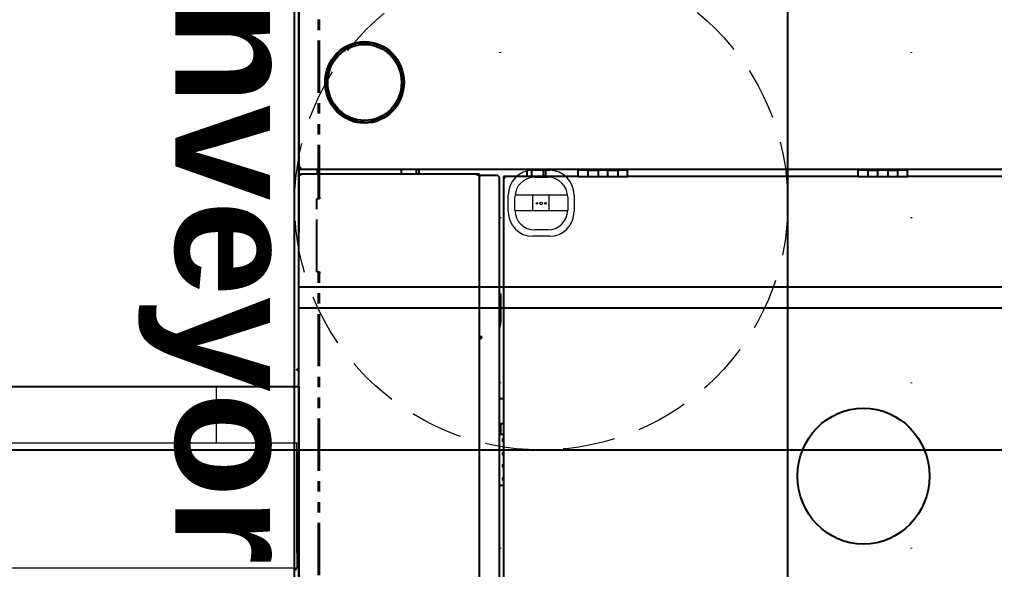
# Model space of a CAD drawing. Header units: centimetres. Extents: x 405564 to 502064, y 46284 to 60634.
# Drawn here: x 454506.3 to 454624.9, y 53048 to 53114.9 of the extents above; entities that cross this region are included whole.
import ezdxf
from ezdxf import colors
from ezdxf.entities.mleader import LeaderData, LeaderLine
from ezdxf.math import Vec2, Vec3
from ezdxf.xclip import XClip

# ---------------------------------------------------------------- set-up
doc = ezdxf.new("R2010")
doc.units = ezdxf.units.CM
doc.header["$XCLIPFRAME"] = 0
for name, pattern in [('3+1_3b$0$DASHED', [0.25, 0.125, -0.125]), ('ACAD_ISO07W100', [3, 0, -3]), ('DOT', [0.25, 0, -0.25]), ('HIDDEN', [9.525, 6.35, -3.175]), ('SLD-2点鎖線', [12.7, 6.35, -1.27, 1.27, -1.27, 1.27, -1.27]), ('SLD-実線', [0])]:
    doc.linetypes.add(name, pattern=pattern)
for name, color, linetype in [('---___EB_draft03_cihazlar', 8, 'Continuous'), ('0-KRCN-ASMATAVAN-130426', 8, 'Continuous'), ('AS_DOS_TERAS_UST', 8, 'ACAD_ISO07W100'), ('AS_DUV', 8, 'Continuous'), ('AS_PYZ_BINA', 8, 'Continuous')]:
    doc.layers.add(name, color=color, linetype=linetype)
for name, color, linetype, lineweight in [('0-KRCN-AYDINLATMA-130426', 8, 'Continuous', 9), ('0-KRCN-MİMARİ-220526', 8, 'Continuous', 9), ('OL_Ic', 8, 'Continuous', 9)]:
    doc.layers.add(name, color=color, linetype=linetype, lineweight=lineweight)
doc.styles.add('Kalin02', font='arialbd.ttf')
doc.styles.add('Normal_ITL', font='swissi.ttf')

# ---------------------------------------------------------------- blocks, each defined once
blk = doc.blocks.new('ABB 6131-31-24-500')
at = {"layer": '0-KRCN-AYDINLATMA-130426'}
for p, q in [((-1, 4.05), (1, 4.05)), ((-0.78, 3.21), (0.82, 3.21)), ((-4.01, -0.97), (-4.01, 1.04)), ((3.23, 1.03), (-3.19, 1.03)), ((-3.19, -0.8), (-3.19, 0.8)), ((-1, -0.89), (-1, 1.03)), ((0.99, -0.89), (0.99, 1.03)), ((3.23, 0.8), (3.23, -0.8)), ((4.01, 1.04), (4.01, -0.97)), ((3.23, -0.89), (-3.19, -0.89)), ((0.82, -3.21), (-0.78, -3.21)), ((1, -3.98), (-1, -3.98))]:
    blk.add_line(p, q, dxfattribs=at)
at = {"layer": '0-KRCN-AYDINLATMA-130426', "linetype": 'HIDDEN'}
blk.add_circle((0.01, 0.03), 30, dxfattribs=at)
at = {"layer": '0-KRCN-AYDINLATMA-130426'}
for centre, radius in [((-0.52, 0.03), 0.089), ((0.01, 0.03), 0.16), ((0.53, 0.03), 0.089)]:
    blk.add_circle(centre, radius, dxfattribs=at)
for centre, radius, start, end in [((-1, 1.04), 3.01, 90, 180), ((1, 1.04), 3.01, 0, 90), ((-0.78, 0.8), 2.41, 90, 180), ((0.82, 0.8), 2.41, 0, 90), ((-1, -0.97), 3.01, 180, 270), ((-0.78, -0.8), 2.41, 180, 270), ((0.82, -0.8), 2.41, 270, 0), ((1, -0.97), 3.01, 270, 0)]:
    blk.add_arc(centre, radius, start, end, dxfattribs=at)
blk = doc.blocks.new('G$C27E741DA')
at = {"layer": '0-KRCN-AYDINLATMA-130426'}
blk.add_blockref('ABB 6131-31-24-500', (16505.67, 5958.51), dxfattribs=at)
blk = doc.blocks.new('Conveyor1M')
at = {"layer": '---___EB_draft03_cihazlar', "linetype": 'Continuous', "lineweight": 15}
for p, q in [((276570.09, -40561.49), (276570.1, -40561.46)), ((276570.09, -40561.66), (276570.09, -40561.49)), ((276570.1, -40561.46), (276571.19, -40561.46)), ((276571.19, -40561.46), (276578.04, -40561.46)), ((276578.45, -40561.46), (276578.04, -40561.46)), ((276578.45, -40561.46), (276585.34, -40561.46)), ((276585.34, -40561.46), (276585.34, -40561.66)), ((276570.09, -40661.16), (276570.09, -40561.66)), ((276571.19, -40561.66), (276570.09, -40561.66)), ((276571.19, -40561.66), (276585.34, -40561.66)), ((276582.31, -40561.66), (276571.19, -40561.66)), ((276583.54, -40561.66), (276582.38, -40561.66)), ((276583.59, -40561.66), (276585.24, -40561.66)), ((276585.34, -40561.71), (276585.34, -40561.66)), ((276585.34, -40561.66), (276585.34, -40661.16)), ((276585.64, -40561.71), (276585.34, -40561.71)), ((276563.24, -40651.41), (276563.24, -40571.41)), ((276567.3, -40571.41), (276563.24, -40571.41)), ((276570.09, -40571.41), (276567.3, -40571.41))]:
    blk.add_line(p, q, dxfattribs=at)
at = {"layer": '---___EB_draft03_cihazlar', "color": 1, "linetype": '3+1_3b$0$DASHED', "ltscale": 150}
blk.add_lwpolyline([(276488.24, -40561.41), (276724.24, -40561.41), (276724.24, -40661.41), (276488.24, -40661.41), (276488.24, -40561.41)], dxfattribs=at)
at = {"layer": '---___EB_draft03_cihazlar', "color": 1}
blk.add_lwpolyline([(276563.24, -40561.41), (276649.24, -40561.41), (276649.24, -40661.41), (276563.24, -40661.41), (276563.24, -40561.41)], dxfattribs=at)
at = {"layer": '---___EB_draft03_cihazlar', "linetype": 'Continuous', "lineweight": 15}
for points, knots in [([(276570.09, -40561.51), (276570.09, -40561.51), (276570.09, -40561.52), (276570.09, -40561.49), (276570.09, -40561.47), (276570.09, -40561.46)], [0, 0, 0, 0, 0.052266, 0.883064, 1, 1, 1, 1]), ([(276578.45, -40561.46), (276578.43, -40561.47), (276578.37, -40561.5), (276578.25, -40561.52), (276578.13, -40561.5), (276578.07, -40561.47), (276578.04, -40561.46)], [0, 0, 0, 0, 0.162259, 0.462444, 0.828584, 1, 1, 1, 1])]:
    blk.add_open_spline(points, degree=3, knots=knots, dxfattribs=at)
at = {"layer": '---___EB_draft03_cihazlar', "insert": (276488.24, -40561.41), "char_height": 15, "attachment_point": 1, "style": 'Kalin02'}
blk.add_mtext_dynamic_manual_height_columns('Conveyor 1M', width=590.7316, gutter_width=750, heights=[137.08], dxfattribs=at)
blk = doc.blocks.new('SMD Dizgi Makinesi')
at = {"layer": '---___EB_draft03_cihazlar', "linetype": 'SLD-実線'}
for p, q in [((275559.67, -39730.89), (275559.67, -39868.03)), ((275560.52, -39766.06), (275560.52, -39794.1)), ((275559.75, -39794.1), (275559.67, -39794.1)), ((275559.67, -39800.11), (275559.67, -39794.1)), ((275559.67, -39794.1), (275559.67, -39794.1)), ((275560.52, -39794.1), (275559.75, -39794.1)), ((275559.75, -39794.1), (275559.75, -39795.3)), ((275560.52, -39795.3), (275560.52, -39794.1)), ((275559.75, -39796.5), (275559.75, -39795.3)), ((275560.52, -39795.3), (275559.75, -39795.3)), ((275560.52, -39796.5), (275560.52, -39795.3)), ((275559.75, -39796.5), (275560.52, -39796.5)), ((275559.75, -39796.5), (275559.75, -39797.7)), ((275560.52, -39797.7), (275560.52, -39796.5)), ((275559.75, -39798.91), (275559.75, -39797.7)), ((275560.52, -39797.7), (275559.75, -39797.7)), ((275560.52, -39798.91), (275560.52, -39797.7)), ((275559.75, -39798.91), (275560.52, -39798.91)), ((275559.75, -39798.91), (275559.75, -39800.11)), ((275560.52, -39800.11), (275560.52, -39798.91)), ((275559.75, -39800.11), (275559.67, -39800.11)), ((275559.67, -39800.11), (275559.67, -39800.11)), ((275560.52, -39800.11), (275559.75, -39800.11)), ((275560.52, -39800.11), (275560.52, -39828.15)), ((275559.67, -39828.15), (275559.67, -39828.15)), ((275560.52, -39828.15), (275559.75, -39828.15)), ((275559.75, -39828.15), (275559.75, -39829.35)), ((275560.52, -39829.35), (275560.52, -39828.15)), ((275559.75, -39829.35), (275560.52, -39829.35)), ((275559.75, -39830.55), (275559.75, -39829.35)), ((275560.52, -39830.55), (275560.52, -39829.35)), ((275560.52, -39830.55), (275559.75, -39830.55)), ((275559.75, -39830.55), (275559.75, -39831.75)), ((275560.52, -39831.75), (275560.52, -39830.55)), ((275559.75, -39832.96), (275559.75, -39831.75)), ((275559.75, -39831.75), (275560.52, -39831.75)), ((275560.52, -39832.96), (275560.52, -39831.75)), ((275560.52, -39832.96), (275559.75, -39832.96)), ((275559.75, -39832.96), (275559.75, -39834.16)), ((275560.52, -39834.16), (275560.52, -39832.96)), ((275560.52, -39834.16), (275559.75, -39834.16)), ((275560.52, -39834.16), (275560.52, -39843.07)), ((275560.52, -39838.01), (275560.41, -39838.16)), ((275559.67, -39838.16), (275560.04, -39838.16)), ((275559.67, -39838.41), (275560.52, -39838.41)), ((275560.04, -39838.16), (275560.22, -39838.16)), ((275560.22, -39838.16), (275560.41, -39838.16)), ((275560.52, -39839.82), (275559.67, -39839.82)), ((275559.93, -39840.42), (275559.67, -39840.17)), ((275559.93, -39840.42), (275560.52, -39840.42)), ((275560.6, -39843.72), (275560.39, -39843.92)), ((275560.39, -39843.92), (275560.39, -39846.01)), ((275560.73, -39843.07), (275560.52, -39843.07)), ((275560.52, -39843.07), (275560.52, -39843.11)), ((275560.52, -39843.12), (275560.52, -39843.27)), ((275560.73, -39843.12), (275560.52, -39843.12)), ((275560.52, -39843.27), (275560.73, -39843.27)), ((275631.79, -39843.72), (275560.6, -39843.72)), ((275560.68, -39843.07), (275560.68, -39843.11)), ((275560.73, -39843.27), (275560.73, -39843.07)), ((275560.73, -39843.27), (275612.6, -39843.27)), ((275574.81, -39843.62), (275574.81, -39843.72)), ((275574.81, -39843.62), (275578.27, -39843.62)), ((275587.52, -39843.72), (275587.52, -39843.27)), ((275590.61, -39843.27), (275590.61, -39843.72)), ((275590.61, -39843.62), (275591.85, -39843.62)), ((275591.85, -39843.72), (275591.85, -39843.27)), ((275597.49, -39843.27), (275597.49, -39843.29)), ((275598.05, -39843.72), (275598.05, -39843.27)), ((275560.2, -39846.24), (275560.19, -39846.23)), ((275560.19, -39846.23), (275560.19, -39846.23)), ((275560.19, -39846.23), (275633.65, -39846.23)), ((275560.19, -39868.16), (275560.19, -39846.23)), ((275560.23, -39846.27), (275560.2, -39846.24)), ((275560.26, -39846.3), (275560.23, -39846.27)), ((275560.3, -39846.33), (275560.26, -39846.3)), ((275560.34, -39846.37), (275560.3, -39846.33)), ((275560.39, -39846.23), (275560.39, -39846.01)), ((275580.02, -39845.87), (275580.02, -39846.01)), ((275580.19, -39845.87), (275580.02, -39845.87)), ((275580.02, -39846.01), (275580.02, -39846.23)), ((275580.19, -39846.02), (275580.19, -39845.87)), ((275580.19, -39846.02), (275580.4, -39846.23)), ((275580.33, -39846.23), (275580.33, -39846.16)), ((275560.38, -39846.42), (275560.34, -39846.37)), ((275560.43, -39846.47), (275560.38, -39846.42)), ((275559.67, -39853.54), (275560.19, -39853.54)), ((275559.67, -39853.89), (275560.19, -39853.89)), ((275560.19, -39855.64), (275559.67, -39855.64)), ((275560.19, -39865.65), (275559.67, -39865.65)), ((275560.19, -39865.77), (275559.67, -39865.77)), ((275560.19, -39865.87), (275559.67, -39865.87)), ((275538.49, -39868.16), (275559.67, -39868.16)), ((275559.67, -39868.04), (275559.5, -39868.04)), ((275559.54, -39867.95), (275559.54, -39868.03)), ((275559.54, -39868.03), (275559.67, -39868.03)), ((275559.67, -39868.16), (275559.67, -39868.04)), ((275560.19, -39868.16), (275559.67, -39868.16)), ((275560.2, -39868.14), (275560.19, -39868.15)), ((275560.19, -39868.15), (275560.19, -39868.16)), ((275633.65, -39868.16), (275560.19, -39868.16)), ((275560.23, -39868.12), (275560.2, -39868.14)), ((275560.26, -39868.09), (275560.23, -39868.12)), ((275560.3, -39868.05), (275560.26, -39868.09)), ((275560.34, -39868.01), (275560.3, -39868.05)), ((275560.38, -39867.96), (275560.34, -39868.01)), ((275560.43, -39867.92), (275560.38, -39867.96))]:
    blk.add_line(p, q, dxfattribs=at)
at = {"layer": '---___EB_draft03_cihazlar', "linetype": 'SLD-2点鎖線'}
for p, q in [((275559.67, -39730.89), (275559.67, -39868.03)), ((275560.52, -39766.06), (275560.52, -39794.1)), ((275559.75, -39794.1), (275559.67, -39794.1)), ((275559.67, -39800.11), (275559.67, -39794.1)), ((275559.67, -39794.1), (275559.67, -39794.1)), ((275559.75, -39794.1), (275559.75, -39795.3)), ((275560.52, -39794.1), (275559.75, -39794.1)), ((275560.52, -39795.3), (275560.52, -39794.1)), ((275560.52, -39795.3), (275559.75, -39795.3)), ((275559.75, -39796.5), (275559.75, -39795.3)), ((275560.52, -39796.5), (275560.52, -39795.3)), ((275559.75, -39796.5), (275559.75, -39797.7)), ((275559.75, -39796.5), (275560.52, -39796.5)), ((275560.52, -39797.7), (275560.52, -39796.5)), ((275560.52, -39797.7), (275559.75, -39797.7)), ((275559.75, -39798.91), (275559.75, -39797.7)), ((275560.52, -39798.91), (275560.52, -39797.7)), ((275559.75, -39798.91), (275559.75, -39800.11)), ((275559.75, -39798.91), (275560.52, -39798.91)), ((275560.52, -39800.11), (275560.52, -39798.91)), ((275559.75, -39800.11), (275559.67, -39800.11)), ((275559.67, -39800.11), (275559.67, -39800.11)), ((275560.52, -39800.11), (275559.75, -39800.11)), ((275560.52, -39800.11), (275560.52, -39828.15)), ((275559.67, -39828.15), (275559.67, -39828.15)), ((275560.52, -39828.15), (275559.75, -39828.15)), ((275559.75, -39828.15), (275559.75, -39829.35)), ((275560.52, -39829.35), (275560.52, -39828.15)), ((275559.75, -39829.35), (275560.52, -39829.35)), ((275559.75, -39830.55), (275559.75, -39829.35)), ((275560.52, -39830.55), (275560.52, -39829.35)), ((275559.75, -39830.55), (275559.75, -39831.75)), ((275560.52, -39830.55), (275559.75, -39830.55)), ((275560.52, -39831.75), (275560.52, -39830.55)), ((275559.75, -39832.96), (275559.75, -39831.75)), ((275559.75, -39831.75), (275560.52, -39831.75)), ((275560.52, -39832.96), (275560.52, -39831.75)), ((275559.75, -39832.96), (275559.75, -39834.16)), ((275560.52, -39832.96), (275559.75, -39832.96)), ((275560.52, -39834.16), (275560.52, -39832.96)), ((275560.52, -39834.16), (275559.75, -39834.16)), ((275560.52, -39834.16), (275560.52, -39843.07)), ((275560.52, -39838.01), (275560.41, -39838.16)), ((275559.67, -39838.16), (275560.04, -39838.16)), ((275559.67, -39838.41), (275560.52, -39838.41)), ((275560.04, -39838.16), (275560.22, -39838.16)), ((275560.22, -39838.16), (275560.41, -39838.16)), ((275560.52, -39839.82), (275559.67, -39839.82)), ((275559.93, -39840.42), (275559.67, -39840.17)), ((275559.93, -39840.42), (275560.52, -39840.42)), ((275560.6, -39843.72), (275560.39, -39843.92)), ((275560.39, -39843.92), (275560.39, -39846.01)), ((275560.73, -39843.07), (275560.52, -39843.07)), ((275560.52, -39843.07), (275560.52, -39843.11)), ((275560.52, -39843.12), (275560.52, -39843.27)), ((275560.73, -39843.12), (275560.52, -39843.12)), ((275560.52, -39843.27), (275560.73, -39843.27)), ((275631.79, -39843.72), (275560.6, -39843.72)), ((275560.68, -39843.07), (275560.68, -39843.11)), ((275560.73, -39843.27), (275560.73, -39843.07)), ((275560.73, -39843.27), (275612.6, -39843.27)), ((275574.81, -39843.62), (275574.81, -39843.72)), ((275574.81, -39843.62), (275578.27, -39843.62)), ((275587.52, -39843.72), (275587.52, -39843.27)), ((275590.61, -39843.27), (275590.61, -39843.72)), ((275590.61, -39843.62), (275591.85, -39843.62)), ((275591.85, -39843.72), (275591.85, -39843.27)), ((275597.49, -39843.27), (275597.49, -39843.29)), ((275598.05, -39843.72), (275598.05, -39843.27)), ((275560.2, -39846.24), (275560.19, -39846.23)), ((275560.19, -39846.23), (275560.19, -39846.23)), ((275560.19, -39846.23), (275633.65, -39846.23)), ((275560.19, -39868.16), (275560.19, -39846.23)), ((275560.23, -39846.27), (275560.2, -39846.24)), ((275560.26, -39846.3), (275560.23, -39846.27)), ((275560.3, -39846.33), (275560.26, -39846.3)), ((275560.34, -39846.37), (275560.3, -39846.33)), ((275560.39, -39846.23), (275560.39, -39846.01)), ((275580.02, -39845.87), (275580.02, -39846.01)), ((275580.19, -39845.87), (275580.02, -39845.87)), ((275580.02, -39846.01), (275580.02, -39846.23)), ((275580.19, -39846.02), (275580.19, -39845.87)), ((275580.19, -39846.02), (275580.4, -39846.23)), ((275580.33, -39846.23), (275580.33, -39846.16)), ((275560.38, -39846.42), (275560.34, -39846.37)), ((275560.43, -39846.47), (275560.38, -39846.42)), ((275559.67, -39853.54), (275560.19, -39853.54)), ((275559.67, -39853.89), (275560.19, -39853.89)), ((275560.19, -39855.64), (275559.67, -39855.64)), ((275563.03, -39865.65), (275535.13, -39865.65)), ((275563.03, -39865.77), (275535.13, -39865.77)), ((275560.19, -39865.65), (275559.67, -39865.65)), ((275560.19, -39865.77), (275559.67, -39865.77)), ((275560.19, -39865.87), (275559.67, -39865.87)), ((275563.03, -39865.77), (275563.03, -39865.65)), ((275563.03, -39865.65), (275563.23, -39865.65)), ((275563.23, -39865.77), (275563.03, -39865.77)), ((275563.23, -39865.65), (275563.23, -39865.77)), ((275563.23, -39865.77), (275563.23, -39865.87)), ((275563.23, -39865.87), (275563.23, -39865.95)), ((275572.12, -39865.95), (275563.23, -39865.95)), ((275572.12, -39865.65), (275572.33, -39865.65)), ((275572.12, -39865.77), (275572.12, -39865.65)), ((275572.33, -39865.77), (275572.12, -39865.77)), ((275572.12, -39865.87), (275572.12, -39865.77)), ((275572.12, -39865.95), (275572.12, -39865.87)), ((275609.01, -39865.65), (275572.33, -39865.65)), ((275572.33, -39865.65), (275572.33, -39865.77)), ((275609.01, -39865.77), (275572.33, -39865.77)), ((275632.46, -39868.16), (275465.69, -39868.16)), ((275538.49, -39868.16), (275559.67, -39868.16)), ((275559.67, -39868.04), (275559.5, -39868.04)), ((275559.54, -39867.95), (275559.54, -39868.03)), ((275559.54, -39868.03), (275559.67, -39868.03)), ((275559.67, -39868.16), (275559.67, -39868.04)), ((275560.19, -39868.16), (275559.67, -39868.16)), ((275560.2, -39868.14), (275560.19, -39868.15)), ((275560.19, -39868.15), (275560.19, -39868.16)), ((275633.65, -39868.16), (275560.19, -39868.16)), ((275560.23, -39868.12), (275560.2, -39868.14)), ((275560.26, -39868.09), (275560.23, -39868.12)), ((275560.3, -39868.05), (275560.26, -39868.09)), ((275560.34, -39868.01), (275560.3, -39868.05)), ((275560.38, -39867.96), (275560.34, -39868.01)), ((275560.43, -39867.92), (275560.38, -39867.96)), ((275583.95, -39868.16), (275583.95, -39868.33)), ((275583.95, -39868.28), (275584.07, -39868.28)), ((275583.95, -39868.41), (275583.95, -39868.33)), ((275584.07, -39868.4), (275583.95, -39868.4)), ((275584.07, -39868.41), (275583.95, -39868.41)), ((275584.07, -39868.16), (275584.07, -39868.41))]:
    blk.add_line(p, q, dxfattribs=at)
at = {"layer": '---___EB_draft03_cihazlar'}
for p, q in [((275573.93, -39868.16), (275573.93, -39730.76)), ((275576.51, -39868.16), (275576.51, -39730.76))]:
    blk.add_line(p, q, dxfattribs=at)
at = {"layer": '---___EB_draft03_cihazlar', "color": 1, "linetype": '3+1_3b$0$DASHED', "ltscale": 150}
blk.add_lwpolyline([(275341.08, -39731.16), (275757.08, -39731.16), (275757.08, -39868.16), (275341.08, -39868.16), (275341.08, -39731.16)], dxfattribs=at)
at = {"layer": '---___EB_draft03_cihazlar', "color": 1}
blk.add_lwpolyline([(275426.08, -39731.16), (275672.08, -39731.16), (275672.08, -39868.16), (275426.08, -39868.16), (275426.08, -39731.16)], dxfattribs=at)
at = {"layer": '---___EB_draft03_cihazlar'}
blk.add_ellipse((275596.97, -39799.46), major_axis=(-8.27, 0), ratio=0.969208, start_param=4.712389, end_param=10.995574, dxfattribs=at)
at = {"layer": '---___EB_draft03_cihazlar', "linetype": 'SLD-2点鎖線'}
for centre, major_axis, start_param, end_param in [((275578.27, -39846.13), (-2.58, 0), 4.428595, 4.712389), ((275592.58, -39843.22), (-0.17, 0), 0.307871, 2.833722), ((275594.23, -39843.22), (-0.17, 0), 0.307871, 2.833722), ((275595.68, -39843.22), (-0.17, 0), 0.307871, 2.833722), ((275597.33, -39843.22), (-0.17, 0), 0.307871, 2.833722), ((275549.08, -39860.15), (-4.96, 0), 4.712389, 10.995574), ((275549.08, -39860.15), (-4.86, 0), 4.712389, 10.995574), ((275549.08, -39860.15), (-4.63, 0), 4.712389, 10.995574)]:
    blk.add_ellipse(centre, major_axis=major_axis, ratio=0.969208, start_param=start_param, end_param=end_param, dxfattribs=at)
at = {"layer": '---___EB_draft03_cihazlar', "linetype": 'SLD-実線'}
for centre, major_axis, start_param, end_param in [((275578.27, -39846.13), (-2.58, 0), 4.428595, 4.712389), ((275592.58, -39843.22), (-0.17, 0), 0.307871, 2.833722), ((275594.23, -39843.22), (-0.17, 0), 0.307871, 2.833722), ((275595.68, -39843.22), (-0.17, 0), 0.307871, 2.833722), ((275597.33, -39843.22), (-0.17, 0), 0.307871, 2.833722), ((275549.08, -39860.15), (-4.96, 0), 4.712389, 10.995574), ((275549.08, -39860.15), (-4.86, 0), 4.712389, 10.995574), ((275549.08, -39860.15), (-4.63, 0), 4.712389, 10.995574)]:
    blk.add_ellipse(centre, major_axis=major_axis, ratio=0.969208, start_param=start_param, end_param=end_param, dxfattribs=at)
for points, knots in [([(275559.42, -39867.92), (275559.44, -39867.95), (275559.48, -39868.01), (275559.55, -39868.09), (275559.61, -39868.15), (275559.65, -39868.15), (275559.67, -39868.16)], [0, 0, 0, 0, 0.254646, 0.509542, 0.764435, 1, 1, 1, 1]), ([(275559.67, -39868.03), (275559.66, -39868.02), (275559.66, -39868), (275559.6, -39867.97), (275559.52, -39867.94), (275559.45, -39867.93), (275559.42, -39867.92)], [0, 0, 0, 0, 0.249991, 0.500012, 0.750012, 1, 1, 1, 1])]:
    blk.add_open_spline(points, degree=3, knots=knots, dxfattribs=at)
at = {"layer": '---___EB_draft03_cihazlar', "linetype": 'SLD-2点鎖線'}
for points, knots in [([(275559.42, -39867.92), (275559.44, -39867.95), (275559.48, -39868.01), (275559.55, -39868.09), (275559.61, -39868.15), (275559.65, -39868.15), (275559.67, -39868.16)], [0, 0, 0, 0, 0.254646, 0.509542, 0.764435, 1, 1, 1, 1]), ([(275559.67, -39868.03), (275559.66, -39868.02), (275559.66, -39868), (275559.6, -39867.97), (275559.52, -39867.94), (275559.45, -39867.93), (275559.42, -39867.92)], [0, 0, 0, 0, 0.249991, 0.500012, 0.750012, 1, 1, 1, 1])]:
    blk.add_open_spline(points, degree=3, knots=knots, dxfattribs=at)
blk = doc.blocks.new('A$Ca63a641c')
at = {"layer": 'AS_PYZ_BINA'}
ml = blk.add_multileader_mtext('Standard', dxfattribs=at)
ml.set_content('EST boyalı panel çit ve panel çit kapı (AS 51.101)', color=256, style='Normal_ITL')
ml.set_leader_properties()
ml.build(insert=Vec2(0, 0))
ml.multileader.update_dxf_attribs({"dogleg_length": 0.379, "arrow_head_size": 17.04, "scale": 75})
ctx = ml.context
ctx.base_point, ctx.scale, ctx.char_height, ctx.arrow_head_size, ctx.landing_gap_size, ctx.plane_origin = Vec3(140.51, 464.3), 75, 20, 17.04, 14.2, Vec3(92.51, 620.11)
notes = []
notes.append((ctx, [(0, (1, 1, 0), (112.11, 464.3), (1, 0), 28.4, [(0, [(68.5, 410)], 0, [])])]))
ctx.mtext.insert, ctx.mtext.width, ctx.mtext.flow_direction = Vec3(154.71, 477.51), 604.5634, 5
for ctx, leaders in notes:
    for number, flags, end, landing, length, lines in leaders:
        leader = LeaderData()
        leader.index, (leader.has_last_leader_line, leader.has_dogleg_vector, leader.attachment_direction) = number, flags
        leader.last_leader_point, leader.dogleg_vector, leader.dogleg_length = Vec3(end), Vec3(landing), length
        for number, points, colour, breaks in lines:
            line = LeaderLine()
            line.index, line.vertices, line.color, line.breaks = number, Vec3.list(points), colors.encode_raw_color(colour), breaks
            leader.lines.append(line)
        ctx.leaders.append(leader)
blk = doc.blocks.new('A$C85dec720')
at = {"layer": 'OL_Ic'}
blk.add_blockref('A$Ca63a641c', (5315.08, 5344.25, 28.4), dxfattribs=at)
blk = doc.blocks.new('A$C6A10300A')
at = {"layer": 'AS_DOS_TERAS_UST', "linetype": 'DOT', "ltscale": 80}
for p, q in [((16500.68, -7201.45), (16500.68, -8451.45)), ((16550.68, -7201.45), (16550.68, -8451.45))]:
    blk.add_line(p, q, dxfattribs=at)
at = {"layer": '---___EB_draft03_cihazlar', "rotation": 270}
for name, p in [('SMD Dizgi Makinesi', (56344.34, 268022.33)), ('Conveyor1M', (57037.59, 268999.5))]:
    blk.add_blockref(name, p, dxfattribs=at)
at = {"layer": 'AS_DUV'}
ref = blk.add_blockref('A$C85dec720', (28900.96, -17748.98), dxfattribs=dict(at, rotation=105.0255580063709))
XClip(ref).set_block_clipping_path([(6220.3367769278, 6783.7313721173), (4126.4071464743, -1017.0000000052), (7354.8298234051, -1883.5969356479), (9448.7594538586, 5917.1344364745)])

msp = doc.modelspace()

# ---------------------------------------------------------------- linework, layer by layer
at = {"layer": '0-KRCN-ASMATAVAN-130426'}
for p, q in [((454539.75, 52222.56), (454539.75, 53422.56)), ((454599.75, 52222.56), (454599.75, 53422.56)), ((454059.75, 53062.56), (454839.75, 53062.56))]:
    msp.add_line(p, q, dxfattribs=at)

# ---------------------------------------------------------------- block references
at = {"layer": '0-KRCN-AYDINLATMA-130426'}
msp.add_blockref('G$C27E741DA', (438064.07, 47134.02), dxfattribs=at)

# ---------------------------------------------------------------- next in the draw order: block references
at = {"layer": '0-KRCN-MİMARİ-220526'}
msp.add_blockref('A$C6A10300A', (438064.07, 60634.02), dxfattribs=at)

doc.saveas('drawing.dxf')
